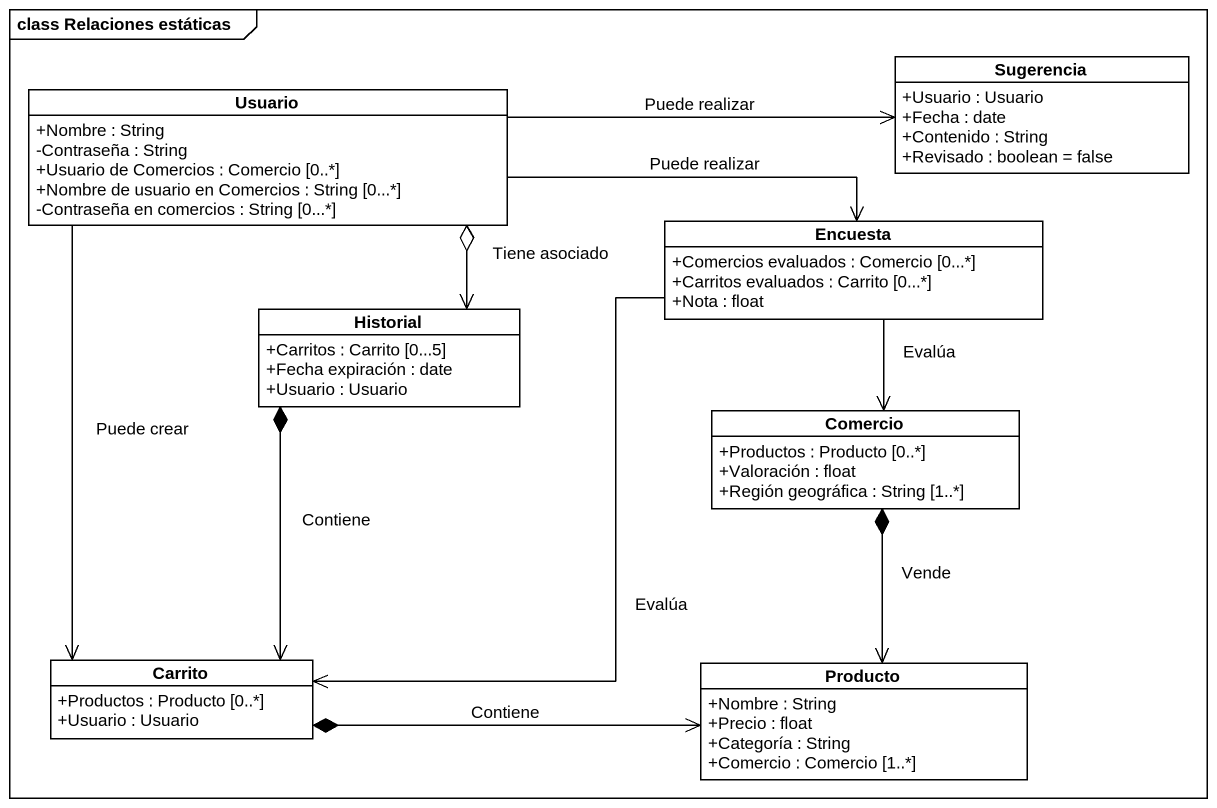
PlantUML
@startuml
mainframe class Relaciones estáticas
hide circle
hide empty members
skinparam classAttributeIconSize 0
class Sugerencia {
  +Usuario : Usuario
  +Fecha : date
  +Contenido : String
  +Revisado : boolean = false
}
class Usuario {
  +Nombre : String
  -Contraseña : String
  +Usuario de Comercios : Comercio [0..*]
  +Nombre de usuario en Comercios : String [0...*]
  -Contraseña en comercios : String [0...*]
}
class Encuesta {
  +Comercios evaluados : Comercio [0...*]
  +Carritos evaluados : Carrito [0...*]
  +Nota : float
}
class Historial {
  +Carritos : Carrito [0...5]
  +Fecha expiración : date
  +Usuario : Usuario
}
class Comercio {
  +Productos : Producto [0..*]
  +Valoración : float
  +Región geográfica : String [1..*]
}
class Carrito {
  +Productos : Producto [0..*]
  +Usuario : Usuario
}
class Producto {
  +Nombre : String
  +Precio : float
  +Categoría : String
  +Comercio : Comercio [1..*]
}
Usuario -right-> Sugerencia : Puede realizar
Usuario -right-> Encuesta : Puede realizar
Usuario o--> Historial : Tiene asociado
Usuario --> Carrito : Puede crear
Encuesta --> Comercio : Evalúa
Encuesta --> Carrito : Evalúa
Historial *--> Carrito : Contiene
Comercio *--> Producto : Vende
Carrito *-right-> Producto : Contiene
@enduml
